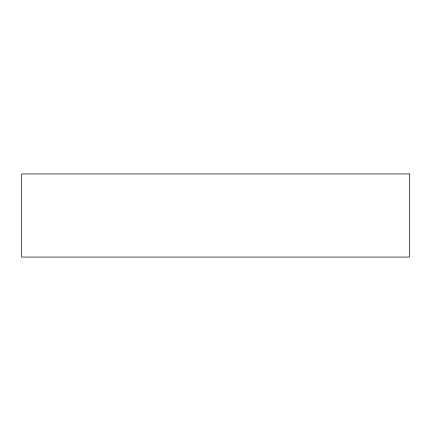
<?xml version="1.0" encoding="UTF-8"?>
<svg xmlns="http://www.w3.org/2000/svg" width="431" height="431" viewBox="0 0 431 431"><rect width="100%" height="100%" fill="white"/><g stroke="black" fill="none" stroke-linecap="round" stroke-linejoin="round"><path stroke-width="0.65" d="M409.45 173.941L21.55 173.941L21.55 257.059L409.45 257.059L409.45 173.941"/></g></svg>
